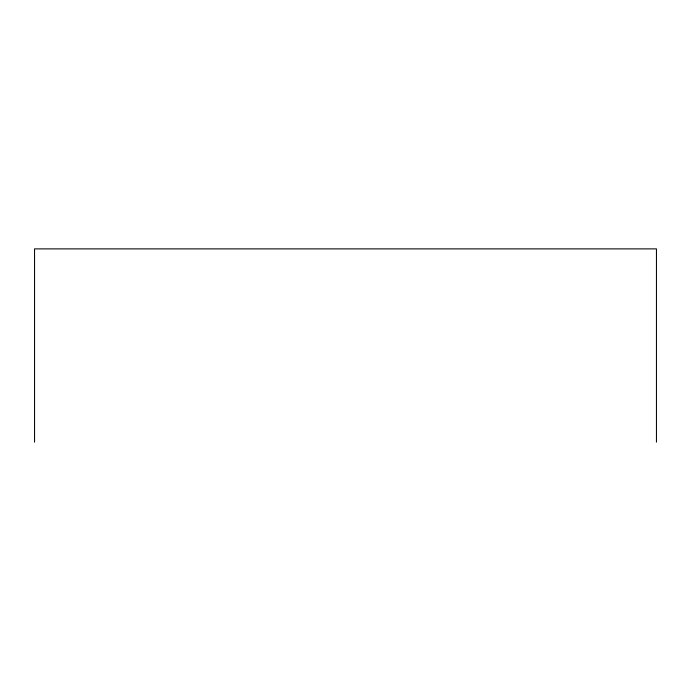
<?xml version="1.0" encoding="UTF-8"?>
<svg xmlns="http://www.w3.org/2000/svg" width="691" height="691" viewBox="0 0 691 691"><rect width="100%" height="100%" fill="white"/><g stroke="black" fill="none" stroke-linecap="round" stroke-linejoin="round"><path stroke-width="1.04" d="M656.45 442.119L656.45 248.881L34.55 248.881L34.55 442.119"/></g></svg>
